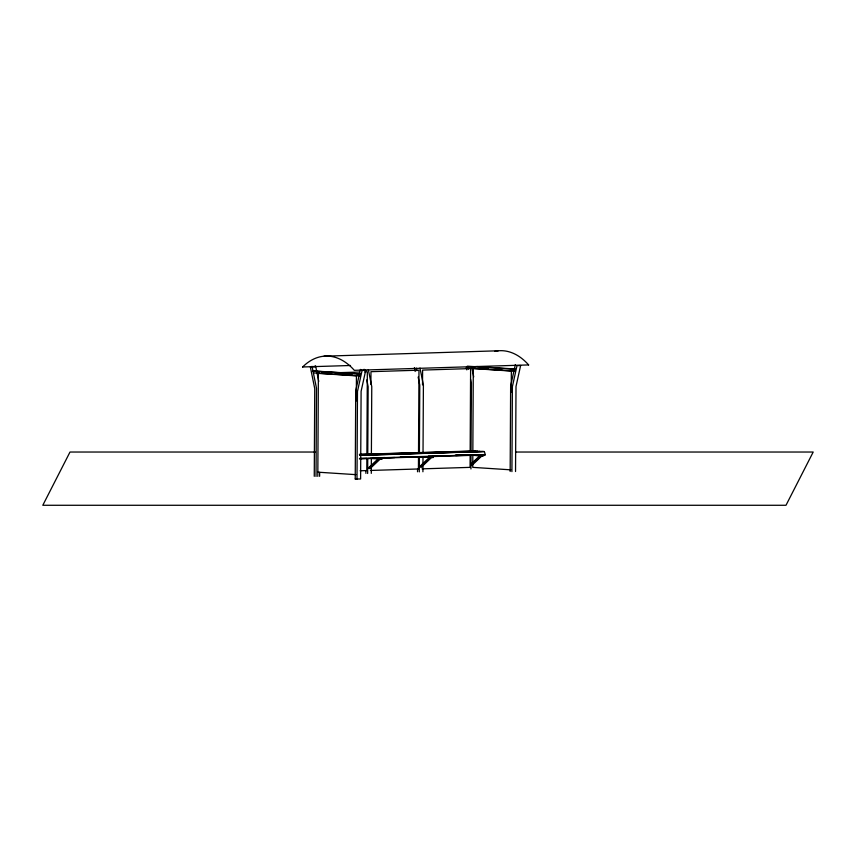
<?xml version="1.0" encoding="UTF-8"?>
<svg xmlns="http://www.w3.org/2000/svg" width="856" height="856" viewBox="0 0 856 856"><rect width="100%" height="100%" fill="white"/><g stroke="black" fill="none" stroke-linecap="round" stroke-linejoin="round"><path stroke-width="1.28" d="M314.259 476.321L314.74 388.624L310.364 367.096L315.65 366.165L318.753 381.412M316.014 476.439L316.506 388.271L312.033 366.282M317.822 476.375L318.389 373.398L356.438 375.87L356.299 400.918M319.63 476.321L319.652 472.319M355.229 478.986L355.721 390.817L360.43 369.428L362.088 370.455L365.715 370.338L361.104 391.299L360.611 478.986L355.229 478.986L357.048 478.932M356.995 479.093L357.476 391.406L362.088 370.455M365.897 473.389L365.919 470.736M366.86 458.72L366.796 470.575L360.13 470.779M366.882 454.771L367.342 371.793L364.677 371.879M367.652 473.496L367.738 458.805M367.759 454.793L368.144 386.666L366.764 379.914M369.161 468.478L379.219 458.987L380.332 458.955L370.263 468.446L369.161 468.478L369.161 467.29L378.042 458.912L370.477 458.42M370.263 468.446L370.274 467.258L376.49 461.395M370.894 384.419L370.969 371.686L418.98 370.188L418.52 453.166M371.279 473.379L371.365 458.688M371.386 454.686L371.761 386.559L368.326 369.642M373.077 457.564L380.792 458.067L380.781 459.084L381.894 459.051L381.904 458.035M417.535 471.784L417.557 469.131M418.498 457.125L418.434 468.97L370.413 470.458M419.29 471.891L419.376 457.2M419.397 453.188L419.772 385.061L418.145 377.047M433.329 456.43L433.318 457.457L431.756 457.35L421.687 466.852L420.574 466.884L420.585 465.696L429.466 457.318L420.638 456.74M421.687 466.852L421.698 465.664L420.585 465.696M422.522 384.89L422.607 370.081L470.618 368.583L470.158 451.572M422.918 471.774L422.992 457.083M423.025 453.081L423.399 384.954L419.964 368.037M433.318 457.457L432.205 457.489L432.216 456.473L428.353 456.216M470.137 455.52L470.072 467.365L422.051 468.853M470.939 468.949L471.014 455.595M471.035 451.583L471.41 383.456L470.565 379.251M483.64 454.868L483.629 455.895L480.954 455.831L470.886 465.322L471.998 465.29L472.009 464.102L470.896 464.134L479.777 455.756L470.95 455.178M472.822 455.52L472.758 467.365L510.807 469.837M472.844 451.572L473.304 368.583L511.353 371.055L511.235 392.166M482.517 455.927L482.527 454.9M359.488 458.827L485.074 454.932L485.063 454.29A3.831 2.365 88.2 0 0 484.1 451.529L359.574 455.242M510.165 471.495L510.636 386.013L515.344 364.613M511.92 471.624L512.391 386.591L517.003 365.64L520.63 365.533L516.008 386.484L515.537 471.517M420.574 466.884L430.643 457.393L431.756 457.35M471.998 465.29L482.067 455.788M313.992 366.978L315.65 366.165M323.975 356.192L498.288 350.789M302.607 366.978L350.511 365.491M313.392 370.958L360.387 373.837M528.644 364.924L354.33 370.338A76.163 46.984 88.2 0 0 302.617 366.999M321.995 373.205L325.997 373.077M335.327 372.788L359.338 372.039M359.37 454.333L474.962 450.941M360.066 454.504L477.466 451.101M359.905 454.75L479.97 451.262M359.734 454.996L482.484 451.433M359.852 455.392L484.1 451.529M400.437 456.869L407.124 456.665M455.21 455.167L461.898 454.964M373.077 457.917L377.089 457.789M381.091 457.671L385.104 457.543M401.132 457.04L413.159 456.665M433.2 456.045L439.877 455.841M455.906 455.339L467.932 454.964M359.499 458.452L485.074 454.557M359.552 458.581L366.71 458.399M373.387 458.195L394.766 457.532M400.972 457.286L422.821 456.655M428.171 456.494L449.539 455.831M455.745 455.585L477.595 454.953M369.161 467.29L370.274 467.258M315.243 452.032L69.999 452.032L42.8 505.275L786.001 505.275L813.2 452.032L515.494 452.032M476.664 366.529L515.194 369.032M467.28 366.175L515.109 369.289M471.335 367.984L475.326 368.251M484.624 368.85L488.615 369.107M497.914 369.717L501.894 369.974M511.193 370.584L513.857 370.755M467.269 367.984L515.098 371.097M312.472 370.99L360.301 374.093M316.538 372.799L319.192 372.97M321.845 373.141L325.836 373.398M335.135 374.008L339.115 374.265M348.424 374.864L352.405 375.131M356.396 375.388L359.049 375.559M313.799 372.884L360.29 375.902M482.945 454.793L485.074 454.932M472.052 455.146L479.628 455.638M421.74 456.708L429.316 457.2M430.643 457.393L432.205 457.489M379.219 458.987L381.894 459.051M317.844 472.18L355.893 474.652M364.057 369.31L365.715 370.338M471.881 367.823L473.721 376.875M467.975 366.55L468.489 369.086M466.306 367.352L466.82 369.878M416.337 368.155L416.861 370.691M414.411 367.684L415.181 371.483M494.886 351.313A76.163 46.984 88.2 0 1 528.634 364.945"/></g></svg>
